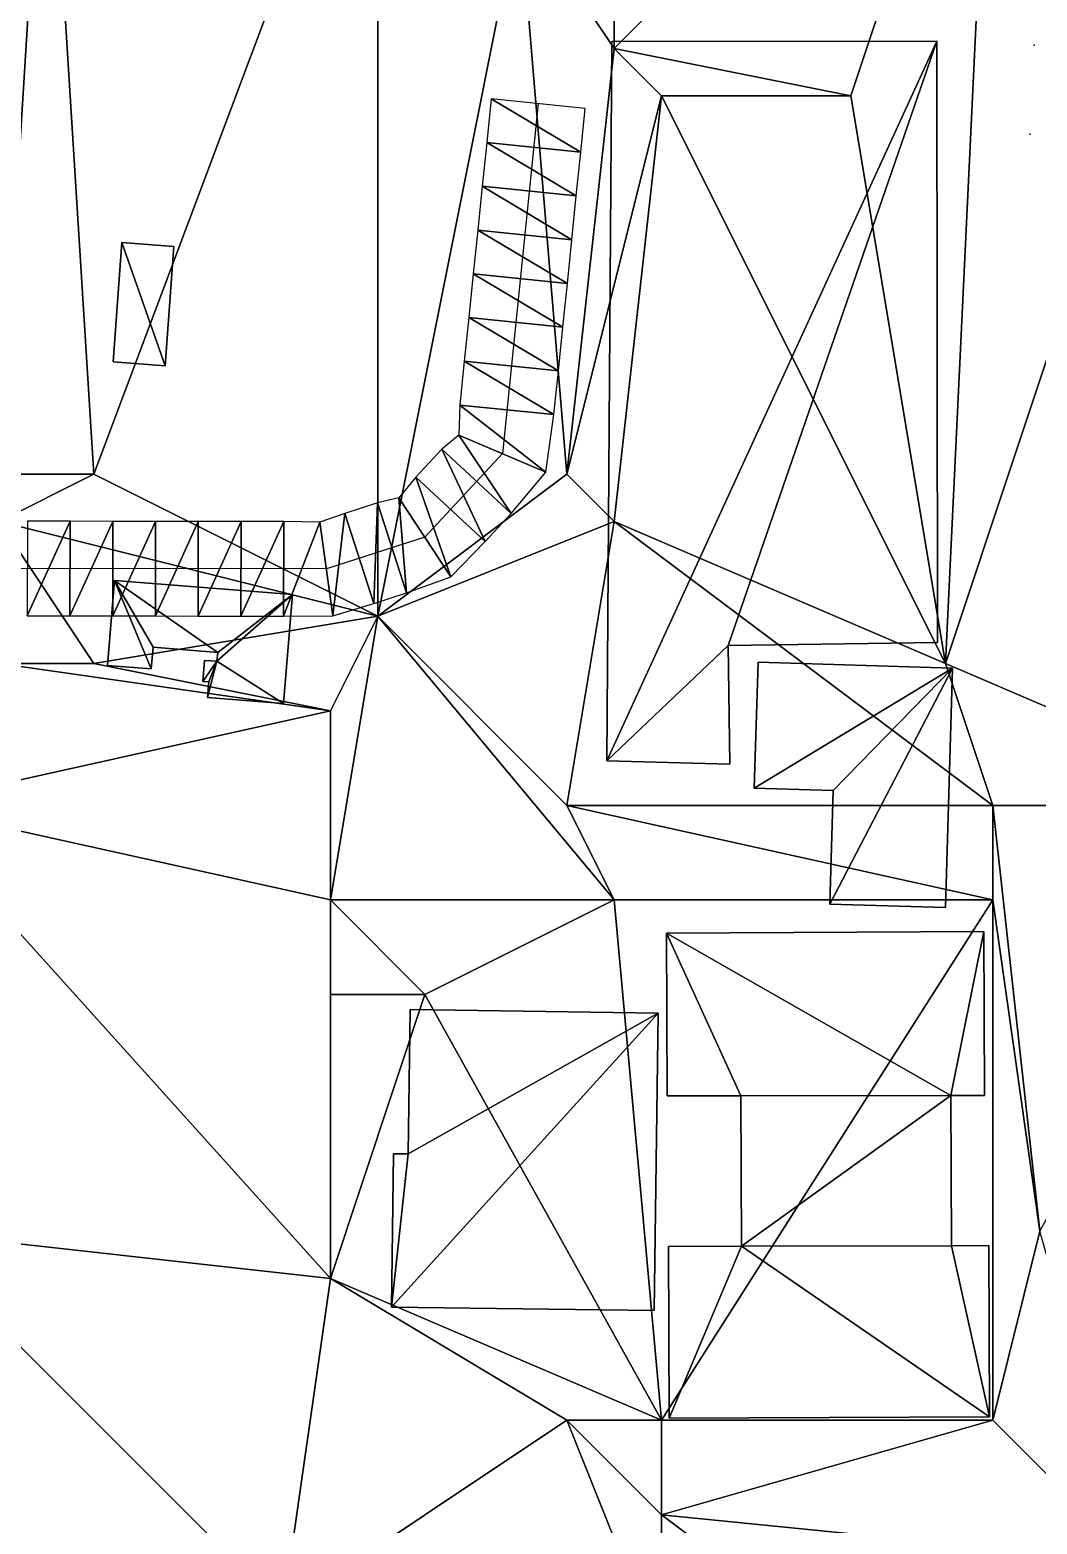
# Model space of a CAD drawing. Header units: metres. Extents: x -1103 to 901, y -902 to 905.
# Drawn here: x -632.7 to -590.1, y 661.6 to 724.8 of the extents above; entities that cross this region are included whole.
import ezdxf

# ---------------------------------------------------------------- set-up
doc = ezdxf.new("R2010")
doc.units = ezdxf.units.M
for name, color, linetype in [('OSM_BUILDING_FOOTPRINTS', 7, 'CONTINUOUS'), ('OSM_BUILDING_ROOFS', 1, 'CONTINUOUS'), ('OSM_BUILDING_WALLS', 8, 'CONTINUOUS'), ('OSM_ROAD_AXES', 2, 'CONTINUOUS'), ('OSM_ROAD_SURFACE', 9, 'CONTINUOUS'), ('OSM_TERRAIN', 3, 'CONTINUOUS'), ('OSM_TREES', 3, 'CONTINUOUS')]:
    doc.layers.add(name, color=color, linetype=linetype)

msp = doc.modelspace()

# ---------------------------------------------------------------- linework, layer by layer
at = {"layer": 'OSM_BUILDING_FOOTPRINTS'}
for points in [[(-608.095, 724.294, 10.257), (-594.367, 724.316, 10.257), (-594.333, 698.881, 10.257), (-603.176, 698.759, 10.257), (-603.11, 693.738, 10.257), (-608.305, 693.882, 10.257), (-608.095, 724.294, 10.257)], [(-626.611, 715.635, 12.331), (-626.986, 710.592, 12.331), (-629.186, 710.758, 12.331), (-628.81, 715.801, 12.331), (-626.611, 715.635, 12.331)], [(-621.603, 700.915, 11.842), (-621.979, 696.304, 11.842), (-625.195, 696.558, 11.842), (-625.14, 697.222, 11.842), (-625.394, 697.244, 11.842), (-625.328, 698.128, 11.842), (-624.798, 698.095, 11.842), (-624.764, 698.471, 11.842), (-627.495, 698.692, 11.842), (-627.572, 697.774, 11.842), (-629.418, 697.918, 11.842), (-629.131, 701.512, 11.842), (-621.603, 700.915, 11.842)], [(-594.001, 687.678, 9.509), (-598.887, 687.822, 9.509), (-598.744, 692.632, 9.509), (-602.082, 692.732, 9.509), (-601.916, 698.051, 9.509), (-593.692, 697.808, 9.509), (-594.001, 687.678, 9.509)], [(-605.763, 679.715, 9.259), (-605.796, 686.594, 9.259), (-592.376, 686.661, 9.259), (-592.343, 679.738, 9.259), (-593.769, 679.738, 9.259), (-593.736, 673.379, 9.259), (-592.166, 673.39, 9.259), (-592.133, 666.146, 9.259), (-605.674, 666.091, 9.259), (-605.707, 673.345, 9.259), (-602.612, 673.356, 9.259), (-602.645, 679.726, 9.259), (-605.763, 679.715, 9.259)], [(-606.304, 670.636, 9.54), (-617.413, 670.78, 9.54), (-617.325, 677.271, 9.54), (-616.717, 677.26, 9.54), (-616.629, 683.365, 9.54), (-606.138, 683.221, 9.54), (-606.304, 670.636, 9.54)]]:
    msp.add_polyline3d(points, close=True, dxfattribs=at)
at = {"layer": 'OSM_BUILDING_ROOFS'}
for points in [[(-594.367, 724.316, 18.657), (-608.095, 724.294, 18.657), (-608.305, 693.882, 18.657)], [(-603.176, 698.759, 18.657), (-594.367, 724.316, 18.657), (-608.305, 693.882, 18.657)], [(-603.176, 698.759, 18.657), (-594.333, 698.881, 18.657), (-594.367, 724.316, 18.657)], [(-626.986, 710.592, 22.331), (-628.81, 715.801, 22.331), (-629.186, 710.758, 22.331)], [(-626.986, 710.592, 22.331), (-626.611, 715.635, 22.331), (-628.81, 715.801, 22.331)], [(-629.131, 701.512, 17.042), (-629.418, 697.918, 17.042), (-627.572, 697.774, 17.042)], [(-629.131, 701.512, 17.042), (-627.572, 697.774, 17.042), (-627.495, 698.692, 17.042)], [(-629.131, 701.512, 17.042), (-627.495, 698.692, 17.042), (-624.764, 698.471, 17.042)], [(-621.603, 700.915, 17.042), (-629.131, 701.512, 17.042), (-624.764, 698.471, 17.042)], [(-624.798, 698.095, 17.042), (-621.979, 696.304, 17.042), (-621.603, 700.915, 17.042)], [(-621.603, 700.915, 17.042), (-624.764, 698.471, 17.042), (-624.798, 698.095, 17.042)], [(-608.305, 693.882, 18.657), (-603.11, 693.738, 18.657), (-603.176, 698.759, 18.657)], [(-624.798, 698.095, 17.042), (-625.328, 698.128, 17.042), (-625.394, 697.244, 17.042)], [(-624.798, 698.095, 17.042), (-625.394, 697.244, 17.042), (-625.14, 697.222, 17.042)], [(-624.798, 698.095, 17.042), (-625.14, 697.222, 17.042), (-625.195, 696.558, 17.042)], [(-624.798, 698.095, 17.042), (-625.195, 696.558, 17.042), (-621.979, 696.304, 17.042)], [(-593.692, 697.808, 19.509), (-601.916, 698.051, 19.509), (-602.082, 692.732, 19.509)], [(-593.692, 697.808, 19.509), (-602.082, 692.732, 19.509), (-598.744, 692.632, 19.509)], [(-598.887, 687.822, 19.509), (-594.001, 687.678, 19.509), (-593.692, 697.808, 19.509)], [(-593.692, 697.808, 19.509), (-598.744, 692.632, 19.509), (-598.887, 687.822, 19.509)], [(-593.769, 679.738, 24.059), (-592.376, 686.661, 24.059), (-605.796, 686.594, 24.059)], [(-605.796, 686.594, 24.059), (-605.763, 679.715, 24.059), (-602.645, 679.726, 24.059)], [(-593.769, 679.738, 24.059), (-605.796, 686.594, 24.059), (-602.645, 679.726, 24.059)], [(-593.769, 679.738, 24.059), (-592.343, 679.738, 24.059), (-592.376, 686.661, 24.059)], [(-617.413, 670.78, 24.34), (-606.304, 670.636, 24.34), (-606.138, 683.221, 24.34)], [(-616.717, 677.26, 24.34), (-617.413, 670.78, 24.34), (-606.138, 683.221, 24.34)], [(-606.138, 683.221, 24.34), (-616.629, 683.365, 24.34), (-616.717, 677.26, 24.34)], [(-593.769, 679.738, 24.059), (-602.645, 679.726, 24.059), (-602.612, 673.356, 24.059)], [(-602.612, 673.356, 24.059), (-593.736, 673.379, 24.059), (-593.769, 679.738, 24.059)], [(-616.717, 677.26, 24.34), (-617.325, 677.271, 24.34), (-617.413, 670.78, 24.34)], [(-602.612, 673.356, 24.059), (-605.707, 673.345, 24.059), (-605.674, 666.091, 24.059)], [(-602.612, 673.356, 24.059), (-605.674, 666.091, 24.059), (-592.133, 666.146, 24.059)], [(-602.612, 673.356, 24.059), (-592.133, 666.146, 24.059), (-593.736, 673.379, 24.059)], [(-592.133, 666.146, 24.059), (-592.166, 673.39, 24.059), (-593.736, 673.379, 24.059)]]:
    msp.add_3dface(points, dxfattribs=at)
at = {"layer": 'OSM_BUILDING_WALLS'}
for points in [[(-608.095, 724.294, 10.257), (-608.305, 693.882, 10.257), (-608.305, 693.882, 18.657)], [(-608.095, 724.294, 10.257), (-608.305, 693.882, 18.657), (-608.095, 724.294, 18.657)], [(-594.367, 724.316, 10.257), (-608.095, 724.294, 10.257), (-608.095, 724.294, 18.657)], [(-594.367, 724.316, 10.257), (-608.095, 724.294, 18.657), (-594.367, 724.316, 18.657)], [(-594.333, 698.881, 10.257), (-594.367, 724.316, 10.257), (-594.367, 724.316, 18.657)], [(-594.333, 698.881, 10.257), (-594.367, 724.316, 18.657), (-594.333, 698.881, 18.657)], [(-628.81, 715.801, 12.331), (-629.186, 710.758, 12.331), (-629.186, 710.758, 22.331)], [(-628.81, 715.801, 12.331), (-629.186, 710.758, 22.331), (-628.81, 715.801, 22.331)], [(-626.611, 715.635, 12.331), (-628.81, 715.801, 12.331), (-628.81, 715.801, 22.331)], [(-626.611, 715.635, 12.331), (-628.81, 715.801, 22.331), (-626.611, 715.635, 22.331)], [(-626.986, 710.592, 12.331), (-626.611, 715.635, 12.331), (-626.611, 715.635, 22.331)], [(-626.986, 710.592, 12.331), (-626.611, 715.635, 22.331), (-626.986, 710.592, 22.331)], [(-629.186, 710.758, 12.331), (-626.986, 710.592, 12.331), (-626.986, 710.592, 22.331)], [(-629.186, 710.758, 12.331), (-626.986, 710.592, 22.331), (-629.186, 710.758, 22.331)], [(-629.131, 701.512, 11.842), (-629.418, 697.918, 11.842), (-629.418, 697.918, 17.042)], [(-629.131, 701.512, 11.842), (-629.418, 697.918, 17.042), (-629.131, 701.512, 17.042)], [(-621.603, 700.915, 11.842), (-629.131, 701.512, 11.842), (-629.131, 701.512, 17.042)], [(-621.603, 700.915, 11.842), (-629.131, 701.512, 17.042), (-621.603, 700.915, 17.042)], [(-621.979, 696.304, 11.842), (-621.603, 700.915, 11.842), (-621.603, 700.915, 17.042)], [(-621.979, 696.304, 11.842), (-621.603, 700.915, 17.042), (-621.979, 696.304, 17.042)], [(-603.176, 698.759, 10.257), (-594.333, 698.881, 10.257), (-594.333, 698.881, 18.657)], [(-603.176, 698.759, 10.257), (-594.333, 698.881, 18.657), (-603.176, 698.759, 18.657)], [(-627.572, 697.774, 11.842), (-627.495, 698.692, 11.842), (-627.495, 698.692, 17.042)], [(-627.572, 697.774, 11.842), (-627.495, 698.692, 17.042), (-627.572, 697.774, 17.042)], [(-627.495, 698.692, 11.842), (-624.764, 698.471, 11.842), (-624.764, 698.471, 17.042)], [(-627.495, 698.692, 11.842), (-624.764, 698.471, 17.042), (-627.495, 698.692, 17.042)], [(-624.764, 698.471, 11.842), (-624.798, 698.095, 11.842), (-624.798, 698.095, 17.042)], [(-624.764, 698.471, 11.842), (-624.798, 698.095, 17.042), (-624.764, 698.471, 17.042)], [(-603.11, 693.738, 10.257), (-603.176, 698.759, 10.257), (-603.176, 698.759, 18.657)], [(-603.11, 693.738, 10.257), (-603.176, 698.759, 18.657), (-603.11, 693.738, 18.657)], [(-629.418, 697.918, 11.842), (-627.572, 697.774, 11.842), (-627.572, 697.774, 17.042)], [(-629.418, 697.918, 11.842), (-627.572, 697.774, 17.042), (-629.418, 697.918, 17.042)], [(-625.328, 698.128, 11.842), (-625.394, 697.244, 11.842), (-625.394, 697.244, 17.042)], [(-625.328, 698.128, 11.842), (-625.394, 697.244, 17.042), (-625.328, 698.128, 17.042)], [(-624.798, 698.095, 11.842), (-625.328, 698.128, 11.842), (-625.328, 698.128, 17.042)], [(-624.798, 698.095, 11.842), (-625.328, 698.128, 17.042), (-624.798, 698.095, 17.042)], [(-601.916, 698.051, 9.509), (-602.082, 692.732, 9.509), (-602.082, 692.732, 19.509)], [(-601.916, 698.051, 9.509), (-602.082, 692.732, 19.509), (-601.916, 698.051, 19.509)], [(-593.692, 697.808, 9.509), (-601.916, 698.051, 9.509), (-601.916, 698.051, 19.509)], [(-593.692, 697.808, 9.509), (-601.916, 698.051, 19.509), (-593.692, 697.808, 19.509)], [(-594.001, 687.678, 9.509), (-593.692, 697.808, 9.509), (-593.692, 697.808, 19.509)], [(-594.001, 687.678, 9.509), (-593.692, 697.808, 19.509), (-594.001, 687.678, 19.509)], [(-625.394, 697.244, 11.842), (-625.14, 697.222, 11.842), (-625.14, 697.222, 17.042)], [(-625.394, 697.244, 11.842), (-625.14, 697.222, 17.042), (-625.394, 697.244, 17.042)], [(-625.14, 697.222, 11.842), (-625.195, 696.558, 11.842), (-625.195, 696.558, 17.042)], [(-625.14, 697.222, 11.842), (-625.195, 696.558, 17.042), (-625.14, 697.222, 17.042)], [(-625.195, 696.558, 11.842), (-621.979, 696.304, 11.842), (-621.979, 696.304, 17.042)], [(-625.195, 696.558, 11.842), (-621.979, 696.304, 17.042), (-625.195, 696.558, 17.042)], [(-608.305, 693.882, 10.257), (-603.11, 693.738, 10.257), (-603.11, 693.738, 18.657)], [(-608.305, 693.882, 10.257), (-603.11, 693.738, 18.657), (-608.305, 693.882, 18.657)], [(-602.082, 692.732, 9.509), (-598.744, 692.632, 9.509), (-598.744, 692.632, 19.509)], [(-602.082, 692.732, 9.509), (-598.744, 692.632, 19.509), (-602.082, 692.732, 19.509)], [(-598.744, 692.632, 9.509), (-598.887, 687.822, 9.509), (-598.887, 687.822, 19.509)], [(-598.744, 692.632, 9.509), (-598.887, 687.822, 19.509), (-598.744, 692.632, 19.509)], [(-598.887, 687.822, 9.509), (-594.001, 687.678, 9.509), (-594.001, 687.678, 19.509)], [(-598.887, 687.822, 9.509), (-594.001, 687.678, 19.509), (-598.887, 687.822, 19.509)], [(-592.376, 686.661, 9.259), (-605.796, 686.594, 9.259), (-605.796, 686.594, 24.059)], [(-592.376, 686.661, 9.259), (-605.796, 686.594, 24.059), (-592.376, 686.661, 24.059)], [(-605.796, 686.594, 9.259), (-605.763, 679.715, 9.259), (-605.763, 679.715, 24.059)], [(-605.796, 686.594, 9.259), (-605.763, 679.715, 24.059), (-605.796, 686.594, 24.059)], [(-592.343, 679.738, 9.259), (-592.376, 686.661, 9.259), (-592.376, 686.661, 24.059)], [(-592.343, 679.738, 9.259), (-592.376, 686.661, 24.059), (-592.343, 679.738, 24.059)], [(-616.629, 683.365, 9.54), (-616.717, 677.26, 9.54), (-616.717, 677.26, 24.34)], [(-616.629, 683.365, 9.54), (-616.717, 677.26, 24.34), (-616.629, 683.365, 24.34)], [(-606.138, 683.221, 9.54), (-616.629, 683.365, 9.54), (-616.629, 683.365, 24.34)], [(-606.138, 683.221, 9.54), (-616.629, 683.365, 24.34), (-606.138, 683.221, 24.34)], [(-606.304, 670.636, 9.54), (-606.138, 683.221, 9.54), (-606.138, 683.221, 24.34)], [(-606.304, 670.636, 9.54), (-606.138, 683.221, 24.34), (-606.304, 670.636, 24.34)], [(-605.763, 679.715, 9.259), (-602.645, 679.726, 9.259), (-602.645, 679.726, 24.059)], [(-605.763, 679.715, 9.259), (-602.645, 679.726, 24.059), (-605.763, 679.715, 24.059)], [(-602.645, 679.726, 9.259), (-602.612, 673.356, 9.259), (-602.612, 673.356, 24.059)], [(-602.645, 679.726, 9.259), (-602.612, 673.356, 24.059), (-602.645, 679.726, 24.059)], [(-593.736, 673.379, 9.259), (-593.769, 679.738, 9.259), (-593.769, 679.738, 24.059)], [(-593.736, 673.379, 9.259), (-593.769, 679.738, 24.059), (-593.736, 673.379, 24.059)], [(-593.769, 679.738, 9.259), (-592.343, 679.738, 9.259), (-592.343, 679.738, 24.059)], [(-593.769, 679.738, 9.259), (-592.343, 679.738, 24.059), (-593.769, 679.738, 24.059)], [(-617.325, 677.271, 9.54), (-617.413, 670.78, 9.54), (-617.413, 670.78, 24.34)], [(-617.325, 677.271, 9.54), (-617.413, 670.78, 24.34), (-617.325, 677.271, 24.34)], [(-616.717, 677.26, 9.54), (-617.325, 677.271, 9.54), (-617.325, 677.271, 24.34)], [(-616.717, 677.26, 9.54), (-617.325, 677.271, 24.34), (-616.717, 677.26, 24.34)], [(-602.612, 673.356, 9.259), (-605.707, 673.345, 9.259), (-605.707, 673.345, 24.059)], [(-602.612, 673.356, 9.259), (-605.707, 673.345, 24.059), (-602.612, 673.356, 24.059)], [(-605.707, 673.345, 9.259), (-605.674, 666.091, 9.259), (-605.674, 666.091, 24.059)], [(-605.707, 673.345, 9.259), (-605.674, 666.091, 24.059), (-605.707, 673.345, 24.059)], [(-592.166, 673.39, 9.259), (-593.736, 673.379, 9.259), (-593.736, 673.379, 24.059)], [(-592.166, 673.39, 9.259), (-593.736, 673.379, 24.059), (-592.166, 673.39, 24.059)], [(-592.133, 666.146, 9.259), (-592.166, 673.39, 9.259), (-592.166, 673.39, 24.059)], [(-592.133, 666.146, 9.259), (-592.166, 673.39, 24.059), (-592.133, 666.146, 24.059)], [(-617.413, 670.78, 9.54), (-606.304, 670.636, 9.54), (-606.304, 670.636, 24.34)], [(-617.413, 670.78, 9.54), (-606.304, 670.636, 24.34), (-617.413, 670.78, 24.34)], [(-605.674, 666.091, 9.259), (-592.133, 666.146, 9.259), (-592.133, 666.146, 24.059)], [(-605.674, 666.091, 9.259), (-592.133, 666.146, 24.059), (-605.674, 666.091, 24.059)]]:
    msp.add_3dface(points, dxfattribs=at)
at = {"layer": 'OSM_ROAD_AXES'}
msp.add_polyline3d([(-611.213, 721.673, 13.081), (-612.727, 706.876, 13.234), (-616.01, 703.337, 13.499), (-620.166, 701.999, 13.815), (-636.426, 702.021, 15.031)], dxfattribs=at)
at = {"layer": 'OSM_ROAD_SURFACE'}
for points in [[(-613.202, 721.877, 13.282), (-613.392, 720.027, 13.302), (-609.412, 719.62, 13.055)], [(-613.202, 721.877, 13.282), (-609.412, 719.62, 13.055), (-609.223, 721.47, 13.048)], [(-613.392, 720.027, 13.302), (-613.581, 718.177, 13.321), (-609.602, 717.77, 13.062)], [(-613.392, 720.027, 13.302), (-609.602, 717.77, 13.062), (-609.412, 719.62, 13.055)], [(-613.581, 718.177, 13.321), (-613.77, 716.328, 13.341), (-609.791, 715.921, 13.069)], [(-613.581, 718.177, 13.321), (-609.791, 715.921, 13.069), (-609.602, 717.77, 13.062)], [(-613.77, 716.328, 13.341), (-613.959, 714.478, 13.36), (-609.98, 714.071, 13.076)], [(-613.77, 716.328, 13.341), (-609.98, 714.071, 13.076), (-609.791, 715.921, 13.069)], [(-613.959, 714.478, 13.36), (-614.149, 712.629, 13.38), (-610.169, 712.221, 13.083)], [(-613.959, 714.478, 13.36), (-610.169, 712.221, 13.083), (-609.98, 714.071, 13.076)], [(-614.149, 712.629, 13.38), (-614.338, 710.779, 13.399), (-610.359, 710.372, 13.09)], [(-614.149, 712.629, 13.38), (-610.359, 710.372, 13.09), (-610.169, 712.221, 13.083)], [(-614.338, 710.779, 13.399), (-614.527, 708.929, 13.419), (-610.548, 708.522, 13.11)], [(-614.338, 710.779, 13.399), (-610.548, 708.522, 13.11), (-610.359, 710.372, 13.09)], [(-614.527, 708.929, 13.419), (-614.568, 707.656, 13.425), (-610.885, 706.096, 13.142)], [(-614.527, 708.929, 13.419), (-610.885, 706.096, 13.142), (-610.548, 708.522, 13.11)], [(-614.568, 707.656, 13.425), (-615.287, 707.057, 13.483), (-612.355, 704.336, 13.261)], [(-614.568, 707.656, 13.425), (-612.355, 704.336, 13.261), (-610.885, 706.096, 13.142)], [(-615.287, 707.057, 13.483), (-616.382, 705.877, 13.572), (-613.449, 703.157, 13.308)], [(-615.287, 707.057, 13.483), (-613.449, 703.157, 13.308), (-612.355, 704.336, 13.261)], [(-616.382, 705.877, 13.572), (-617.106, 705.01, 13.631), (-614.913, 701.665, 13.362)], [(-616.382, 705.877, 13.572), (-614.913, 701.665, 13.362), (-613.449, 703.157, 13.308)], [(-618.008, 704.795, 13.706), (-619.394, 704.349, 13.806), (-618.168, 700.541, 13.724)], [(-618.008, 704.795, 13.706), (-618.168, 700.541, 13.724), (-616.782, 700.987, 13.615)], [(-617.106, 705.01, 13.631), (-618.008, 704.795, 13.706), (-616.782, 700.987, 13.615)], [(-617.106, 705.01, 13.631), (-616.782, 700.987, 13.615), (-614.913, 701.665, 13.362)], [(-631.003, 704.014, 14.501), (-632.81, 704.016, 14.581), (-632.816, 700.016, 14.62)], [(-631.003, 704.014, 14.501), (-632.816, 700.016, 14.62), (-631.009, 700.014, 14.373)], [(-629.197, 704.011, 14.421), (-631.003, 704.014, 14.501), (-631.009, 700.014, 14.373)], [(-629.197, 704.011, 14.421), (-631.009, 700.014, 14.373), (-629.202, 700.011, 14.281)], [(-627.39, 704.009, 14.341), (-629.197, 704.011, 14.421), (-629.202, 700.011, 14.281)], [(-627.39, 704.009, 14.341), (-629.202, 700.011, 14.281), (-627.396, 700.009, 14.189)], [(-625.583, 704.006, 14.25), (-627.39, 704.009, 14.341), (-627.396, 700.009, 14.189)], [(-625.583, 704.006, 14.25), (-627.396, 700.009, 14.189), (-625.589, 700.006, 14.098)], [(-623.777, 704.004, 14.12), (-625.583, 704.006, 14.25), (-625.589, 700.006, 14.098)], [(-623.777, 704.004, 14.12), (-625.589, 700.006, 14.098), (-623.782, 700.004, 14.006)], [(-621.97, 704.002, 13.991), (-623.777, 704.004, 14.12), (-623.782, 700.004, 14.006)], [(-621.97, 704.002, 13.991), (-623.782, 700.004, 14.006), (-621.975, 700.002, 13.915)], [(-620.441, 703.98, 13.881), (-621.97, 704.002, 13.991), (-621.975, 700.002, 13.915)], [(-620.441, 703.98, 13.881), (-621.975, 700.002, 13.915), (-619.891, 700.018, 13.809)], [(-619.394, 704.349, 13.806), (-620.441, 703.98, 13.881), (-619.891, 700.018, 13.809)], [(-619.394, 704.349, 13.806), (-619.891, 700.018, 13.809), (-618.168, 700.541, 13.724)]]:
    msp.add_3dface(points, dxfattribs=at)
at = {"layer": 'OSM_TERRAIN'}
for points in [[(-598, 722, 12.302), (-592, 740, 12.237), (-608, 724, 12.949)], [(-608, 724, 12.949), (-592, 740, 12.237), (-608, 738, 12.947)], [(-598, 722, 12.302), (-594, 698, 12.24), (-592, 740, 12.237)], [(-594, 698, 12.24), (-588, 716, 11.725), (-592, 740, 12.237)], [(-588, 716, 11.725), (-570, 718, 11.013), (-592, 740, 12.237)], [(-570, 718, 11.013), (-574, 740, 11.449), (-592, 740, 12.237)], [(-632, 738, 14.387), (-642, 728, 15.031), (-638, 714, 15.119)], [(-638, 714, 15.119), (-634, 706, 15.104), (-632, 738, 14.387)], [(-634, 706, 15.104), (-630, 706, 14.513), (-632, 738, 14.387)], [(-630, 706, 14.513), (-618, 738, 13.602), (-632, 738, 14.387)], [(-630, 706, 14.513), (-618, 700, 13.663), (-618, 738, 13.602)], [(-618, 738, 13.602), (-618, 700, 13.663), (-612, 730, 13.117)], [(-612, 730, 13.117), (-608, 724, 12.949), (-608, 738, 12.947)], [(-618, 700, 13.663), (-610, 706, 13.023), (-612, 730, 13.117)], [(-610, 706, 13.023), (-608, 724, 12.949), (-612, 730, 13.117)], [(-610, 706, 13.023), (-606, 722, 12.343), (-608, 724, 12.949)], [(-606, 722, 12.343), (-598, 722, 12.302), (-608, 724, 12.949)], [(-608, 704, 12.302), (-606, 722, 12.343), (-610, 706, 13.023)], [(-608, 704, 12.302), (-594, 698, 12.24), (-606, 722, 12.343)], [(-606, 722, 12.343), (-594, 698, 12.24), (-598, 722, 12.302)], [(-594, 698, 12.24), (-580, 692, 11.934), (-588, 716, 11.725)], [(-634, 704, 14.583), (-618, 700, 13.663), (-630, 706, 14.513)], [(-634, 704, 14.583), (-630, 706, 14.513), (-634, 706, 15.104)], [(-618, 700, 13.663), (-608, 704, 12.302), (-610, 706, 13.023)], [(-634, 698, 14.842), (-630, 698, 14.217), (-634, 704, 14.583)], [(-630, 698, 14.217), (-618, 700, 13.663), (-634, 704, 14.583)], [(-618, 700, 13.663), (-610, 692, 12.279), (-608, 704, 12.302)], [(-610, 692, 12.279), (-592, 692, 12.004), (-608, 704, 12.302)], [(-592, 692, 12.004), (-594, 698, 12.24), (-608, 704, 12.302)], [(-630, 698, 14.217), (-620, 696, 13.862), (-618, 700, 13.663)], [(-620, 688, 13.282), (-608, 688, 11.697), (-618, 700, 13.663)], [(-620, 688, 13.282), (-618, 700, 13.663), (-620, 696, 13.862)], [(-608, 688, 11.697), (-610, 692, 12.279), (-618, 700, 13.663)], [(-638, 692, 14.683), (-620, 696, 13.862), (-634, 698, 14.842)], [(-634, 698, 14.842), (-620, 696, 13.862), (-630, 698, 14.217)], [(-592, 692, 12.004), (-580, 692, 11.934), (-594, 698, 12.24)], [(-638, 692, 14.683), (-620, 688, 13.282), (-620, 696, 13.862)], [(-638, 674, 12.994), (-620, 672, 11.744), (-638, 692, 14.683)], [(-620, 672, 11.744), (-620, 688, 13.282), (-638, 692, 14.683)], [(-608, 688, 11.697), (-592, 688, 11.521), (-610, 692, 12.279)], [(-592, 688, 11.521), (-592, 692, 12.004), (-610, 692, 12.279)], [(-590, 674, 11.166), (-592, 692, 12.004), (-592, 688, 11.521)], [(-590, 674, 11.166), (-580, 692, 11.934), (-592, 692, 12.004)], [(-620, 672, 11.744), (-620, 684, 12.717), (-620, 688, 13.282)], [(-620, 684, 12.717), (-616, 684, 11.745), (-620, 688, 13.282)], [(-616, 684, 11.745), (-608, 688, 11.697), (-620, 688, 13.282)], [(-616, 684, 11.745), (-606, 666, 11.247), (-608, 688, 11.697)], [(-606, 666, 11.247), (-592, 688, 11.521), (-608, 688, 11.697)], [(-606, 666, 11.247), (-592, 666, 11.257), (-592, 688, 11.521)], [(-592, 666, 11.257), (-590, 674, 11.166), (-592, 688, 11.521)], [(-620, 672, 11.744), (-606, 666, 11.247), (-616, 684, 11.745)], [(-620, 672, 11.744), (-616, 684, 11.745), (-620, 684, 12.717)], [(-646, 656, 11.543), (-622, 658, 11.141), (-638, 674, 12.994)], [(-622, 658, 11.141), (-620, 672, 11.744), (-638, 674, 12.994)], [(-586, 660, 9.705), (-590, 674, 11.166), (-592, 666, 11.257)], [(-622, 658, 11.141), (-610, 666, 10.784), (-620, 672, 11.744)], [(-610, 666, 10.784), (-606, 666, 11.247), (-620, 672, 11.744)], [(-622, 658, 11.141), (-606, 656, 10.06), (-610, 666, 10.784)], [(-606, 656, 10.06), (-606, 662, 10.411), (-610, 666, 10.784)], [(-610, 666, 10.784), (-606, 662, 10.411), (-606, 666, 11.247)], [(-606, 662, 10.411), (-592, 666, 11.257), (-606, 666, 11.247)], [(-606, 662, 10.411), (-586, 660, 9.705), (-592, 666, 11.257)], [(-606, 656, 10.06), (-598, 656, 9.599), (-606, 662, 10.411)], [(-598, 656, 9.599), (-586, 660, 9.705), (-606, 662, 10.411)]]:
    msp.add_3dface(points, dxfattribs=at)
at = {"layer": 'OSM_TREES'}
for p in [(-590.243, 724.151, 11.987), (-590.409, 720.379, 11.986)]:
    msp.add_point(p, dxfattribs=at)

doc.saveas('drawing.dxf')
